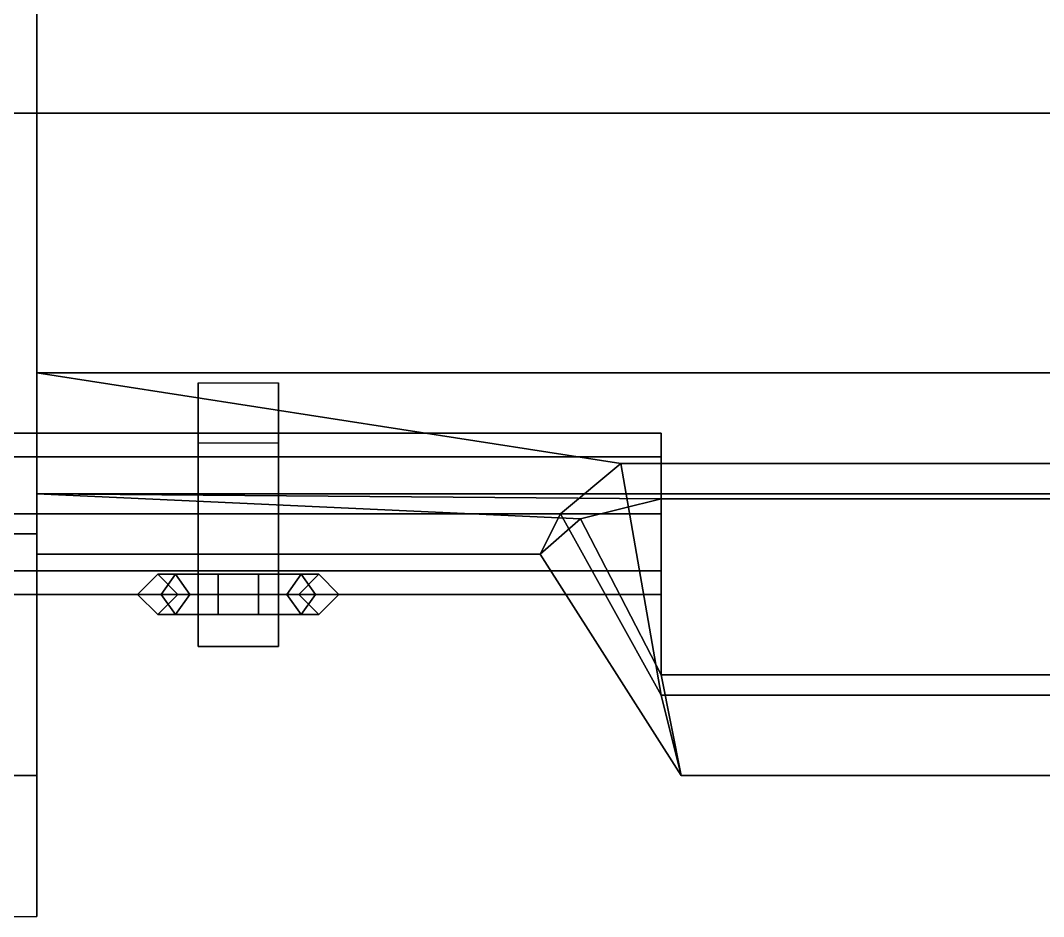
# Model space of a CAD drawing. Header units: millimetres. Extents: x -0.8 to 1, y -2.1 to 9.2.
# Drawn here: x -0.508 to 0, y -2 to -1.555 of the extents above; entities that cross this region are included whole.
import ezdxf

# ---------------------------------------------------------------- set-up
doc = ezdxf.new("R2010")
doc.units = ezdxf.units.MM
doc.layers.add('fenders', color=6, linetype='Continuous')

msp = doc.modelspace()

# ---------------------------------------------------------------- linework, layer by layer
for points in [[(-0.5, 1.67, 0.27), (-0.5, -1.73, 0.27), (-0.5, -1.8, 0.41), (-0.5, 1.77, 0.41)], [(-0.5, 1.77, 0.41), (-0.5, -1.8, 0.41), (-0.5, -1.82, 0.49), (-0.5, 1.77, 0.78)], [(-0.5, 1.77, 0.78), (-0.5, -1.82, 0.49), (-0.5, -1.82, 0.57), (-0.5, -1.79, 0.69)], [(-0.5, 1.77, 0.78), (-0.5, -1.79, 0.69), (-0.5, -1.79, 0.69), (-0.5, -1.60111, 0.78)], [(0.5, 1.67, 0.27), (0.5, -1.73, 0.27), (-0.5, -1.73, 0.27), (-0.5, 1.67, 0.27)], [(-0.64706, -0.96, 0.92), (-0.75, -1.60111, 0.78), (0.75, -1.60111, 0.78), (0.64706, -0.96, 0.92)], [(-0.5, -1.60111, 0.78), (-0.5, -1.79, 0.69), (0.5, -1.79, 0.69), (0.5, -1.60111, 0.78)], [(-0.21, -1.775, 0.36), (-0.5, -1.73, 0.27), (0.5, -1.73, 0.27), (0.21, -1.775, 0.36)], [(-0.5, -1.8, 0.41), (-0.5, -1.73, 0.27), (-0.21, -1.775, 0.36), (-0.24, -1.8, 0.41)], [(-0.38, -1.735, 0.28), (-0.38, -1.84, 0.28), (-0.42, -1.84, 0.28), (-0.42, -1.735, 0.28)], [(-0.42, -1.84, 0.34), (-0.42, -1.765, 0.34), (-0.42, -1.735, 0.28), (-0.42, -1.84, 0.28)], [(-0.38, -1.84, 0.28), (-0.38, -1.735, 0.28), (-0.38, -1.765, 0.34), (-0.38, -1.84, 0.34)], [(-0.53, -1.76, 0.5), (-0.53, -1.77172, 0.52828), (-0.19, -1.77172, 0.52828), (-0.19, -1.76, 0.5)], [(-0.53, -1.77172, 0.47172), (-0.53, -1.76, 0.5), (-0.19, -1.76, 0.5), (-0.19, -1.77172, 0.47172)], [(-0.38, -1.84, 0.34), (-0.38, -1.765, 0.34), (-0.42, -1.765, 0.34), (-0.42, -1.84, 0.34)], [(-0.53, -1.77172, 0.52828), (-0.53, -1.8, 0.54), (-0.19, -1.8, 0.54), (-0.19, -1.77172, 0.52828)], [(-0.53, -1.8, 0.46), (-0.53, -1.77172, 0.47172), (-0.19, -1.77172, 0.47172), (-0.19, -1.8, 0.46)], [(-0.24, -1.8, 0.41), (-0.21, -1.775, 0.36), (-0.21, -1.775, 0.36), (-0.19, -1.89, 0.41)], [(-0.19, -1.89, 0.41), (-0.21, -1.775, 0.36), (0.21, -1.775, 0.36), (0.19, -1.89, 0.41)], [(-0.5, -1.79, 0.69), (-0.19, -1.7925, 0.68), (0.19, -1.7925, 0.68), (0.5, -1.79, 0.69)], [(-0.5, -1.79, 0.69), (-0.5, -1.82, 0.57), (-0.25, -1.82, 0.57), (-0.23, -1.8025, 0.64)], [(-0.5, -1.79, 0.69), (-0.5, -1.79, 0.69), (-0.23, -1.8025, 0.64), (-0.19, -1.7925, 0.68)], [(-0.23, -1.8025, 0.64), (-0.23, -1.8025, 0.64), (-0.19, -1.88, 0.64), (-0.19, -1.7925, 0.68)], [(-0.19, -1.7925, 0.68), (-0.19, -1.88, 0.64), (0.19, -1.88, 0.64), (0.19, -1.7925, 0.68)], [(-0.53, -1.8, 0.54), (-0.53, -1.82828, 0.52828), (-0.19, -1.82828, 0.52828), (-0.19, -1.8, 0.54)], [(-0.53, -1.82828, 0.47172), (-0.53, -1.8, 0.46), (-0.19, -1.8, 0.46), (-0.19, -1.82828, 0.47172)], [(-0.5, -1.82, 0.49), (-0.5, -1.8, 0.41), (-0.24, -1.8, 0.41), (-0.25, -1.82, 0.49)], [(-0.25, -1.82, 0.49), (-0.24, -1.8, 0.41), (-0.19, -1.89, 0.41), (-0.18, -1.93, 0.49)], [(-0.23, -1.8025, 0.64), (-0.25, -1.82, 0.57), (-0.18, -1.93, 0.57), (-0.19, -1.88, 0.64)], [(-0.5, -1.82, 0.57), (-0.5, -1.82, 0.49), (-0.25, -1.82, 0.49), (-0.25, -1.82, 0.57)], [(-0.25, -1.82, 0.57), (-0.25, -1.82, 0.49), (-0.18, -1.93, 0.49), (-0.18, -1.93, 0.57)], [(-0.53, -1.82828, 0.52828), (-0.53, -1.84, 0.5), (-0.19, -1.84, 0.5), (-0.19, -1.82828, 0.52828)], [(-0.53, -1.84, 0.5), (-0.53, -1.82828, 0.47172), (-0.19, -1.82828, 0.47172), (-0.19, -1.84, 0.5)], [(-0.43121, -1.83, 0.23879), (-0.43828, -1.84, 0.23172), (-0.45, -1.84, 0.26), (-0.44, -1.83, 0.26)], [(-0.42, -1.84, 0.32), (-0.42, -1.83, 0.31), (-0.44, -1.83, 0.31), (-0.45, -1.84, 0.32)], [(-0.44, -1.83, 0.26), (-0.45, -1.84, 0.26), (-0.45, -1.84, 0.32), (-0.44, -1.83, 0.31)], [(-0.42414, -1.84, 0.24586), (-0.43121, -1.83, 0.23879), (-0.44, -1.83, 0.26), (-0.43, -1.84, 0.26)], [(-0.42, -1.83, 0.31), (-0.42, -1.84, 0.3), (-0.43, -1.84, 0.3), (-0.44, -1.83, 0.31)], [(-0.43, -1.84, 0.26), (-0.44, -1.83, 0.26), (-0.44, -1.83, 0.31), (-0.43, -1.84, 0.3)], [(-0.41, -1.83, 0.23), (-0.41, -1.84, 0.22), (-0.43828, -1.84, 0.23172), (-0.43121, -1.83, 0.23879)], [(-0.41, -1.84, 0.24), (-0.41, -1.83, 0.23), (-0.43121, -1.83, 0.23879), (-0.42414, -1.84, 0.24586)], [(-0.39, -1.84, 0.24), (-0.39, -1.83, 0.23), (-0.41, -1.83, 0.23), (-0.41, -1.84, 0.24)], [(-0.39, -1.83, 0.23), (-0.39, -1.84, 0.22), (-0.41, -1.84, 0.22), (-0.41, -1.83, 0.23)], [(-0.37586, -1.84, 0.24586), (-0.36879, -1.83, 0.23879), (-0.39, -1.83, 0.23), (-0.39, -1.84, 0.24)], [(-0.36879, -1.83, 0.23879), (-0.36172, -1.84, 0.23172), (-0.39, -1.84, 0.22), (-0.39, -1.83, 0.23)], [(-0.35, -1.84, 0.32), (-0.36, -1.83, 0.31), (-0.38, -1.83, 0.31), (-0.38, -1.84, 0.32)], [(-0.36, -1.83, 0.31), (-0.37, -1.84, 0.3), (-0.38, -1.84, 0.3), (-0.38, -1.83, 0.31)], [(-0.37, -1.84, 0.26), (-0.36, -1.83, 0.26), (-0.36879, -1.83, 0.23879), (-0.37586, -1.84, 0.24586)], [(-0.36, -1.83, 0.26), (-0.37, -1.84, 0.26), (-0.37, -1.84, 0.3), (-0.36, -1.83, 0.31)], [(-0.36, -1.83, 0.26), (-0.35, -1.84, 0.26), (-0.36172, -1.84, 0.23172), (-0.36879, -1.83, 0.23879)], [(-0.35, -1.84, 0.26), (-0.36, -1.83, 0.26), (-0.36, -1.83, 0.31), (-0.35, -1.84, 0.32)], [(-0.43828, -1.84, 0.23172), (-0.43121, -1.85, 0.23879), (-0.44, -1.85, 0.26), (-0.45, -1.84, 0.26)], [(-0.42, -1.85, 0.31), (-0.42, -1.84, 0.32), (-0.45, -1.84, 0.32), (-0.44, -1.85, 0.31)], [(-0.45, -1.84, 0.26), (-0.44, -1.85, 0.26), (-0.44, -1.85, 0.31), (-0.45, -1.84, 0.32)], [(-0.43121, -1.85, 0.23879), (-0.42414, -1.84, 0.24586), (-0.43, -1.84, 0.26), (-0.44, -1.85, 0.26)], [(-0.42, -1.84, 0.3), (-0.42, -1.85, 0.31), (-0.44, -1.85, 0.31), (-0.43, -1.84, 0.3)], [(-0.44, -1.85, 0.26), (-0.43, -1.84, 0.26), (-0.43, -1.84, 0.3), (-0.44, -1.85, 0.31)], [(-0.41, -1.84, 0.22), (-0.41, -1.85, 0.23), (-0.43121, -1.85, 0.23879), (-0.43828, -1.84, 0.23172)], [(-0.41, -1.85, 0.23), (-0.41, -1.84, 0.24), (-0.42414, -1.84, 0.24586), (-0.43121, -1.85, 0.23879)], [(-0.38, -1.84, 0.28), (-0.38, -1.86598, 0.295), (-0.42, -1.86598, 0.295), (-0.42, -1.84, 0.28)], [(-0.38, -1.86598, 0.325), (-0.38, -1.84, 0.34), (-0.42, -1.84, 0.34), (-0.42, -1.86598, 0.325)], [(-0.42, -1.86598, 0.295), (-0.42, -1.86598, 0.325), (-0.42, -1.84, 0.34), (-0.42, -1.84, 0.28)], [(-0.39, -1.84, 0.22), (-0.39, -1.85, 0.23), (-0.41, -1.85, 0.23), (-0.41, -1.84, 0.22)], [(-0.39, -1.85, 0.23), (-0.39, -1.84, 0.24), (-0.41, -1.84, 0.24), (-0.41, -1.85, 0.23)], [(-0.36172, -1.84, 0.23172), (-0.36879, -1.85, 0.23879), (-0.39, -1.85, 0.23), (-0.39, -1.84, 0.22)], [(-0.36879, -1.85, 0.23879), (-0.37586, -1.84, 0.24586), (-0.39, -1.84, 0.24), (-0.39, -1.85, 0.23)], [(-0.38, -1.84, 0.28), (-0.38, -1.84, 0.34), (-0.38, -1.86598, 0.325), (-0.38, -1.86598, 0.295)], [(-0.37, -1.84, 0.3), (-0.36, -1.85, 0.31), (-0.38, -1.85, 0.31), (-0.38, -1.84, 0.3)], [(-0.36, -1.85, 0.31), (-0.35, -1.84, 0.32), (-0.38, -1.84, 0.32), (-0.38, -1.85, 0.31)], [(-0.36, -1.85, 0.26), (-0.37, -1.84, 0.26), (-0.37586, -1.84, 0.24586), (-0.36879, -1.85, 0.23879)], [(-0.37, -1.84, 0.26), (-0.36, -1.85, 0.26), (-0.36, -1.85, 0.31), (-0.37, -1.84, 0.3)], [(-0.35, -1.84, 0.26), (-0.36, -1.85, 0.26), (-0.36879, -1.85, 0.23879), (-0.36172, -1.84, 0.23172)], [(-0.36, -1.85, 0.26), (-0.35, -1.84, 0.26), (-0.35, -1.84, 0.32), (-0.36, -1.85, 0.31)], [(-0.38, -1.86598, 0.295), (-0.38, -1.86598, 0.325), (-0.42, -1.86598, 0.325), (-0.42, -1.86598, 0.295)], [(-0.19, -1.88, 0.64), (-0.18, -1.93, 0.57), (0.18, -1.93, 0.57), (0.19, -1.88, 0.64)], [(-0.18, -1.93, 0.49), (-0.19, -1.89, 0.41), (0.19, -1.89, 0.41), (0.18, -1.93, 0.49)], [(-0.18, -1.93, 0.57), (-0.18, -1.93, 0.49), (0.18, -1.93, 0.49), (0.18, -1.93, 0.57)]]:
    msp.add_3dface(points)
at = {"layer": 'fenders'}
for points in [[(-0.75, -1.60111, 0.78), (-0.76, -1.81, 0.78), (-0.5, -1.81, 0.78), (-0.5, -1.60111, 0.78)], [(-0.5, -1.93, 0.77), (-0.5, -2, 0.72), (-0.5, -1.82, 0.57), (-0.5, -1.79, 0.69)], [(-0.76, -1.81, 0.78), (-0.76, -1.93, 0.77), (-0.5, -1.93, 0.77), (-0.5, -1.81, 0.78)], [(-0.76, -1.93, 0.77), (-0.76, -2, 0.72), (-0.5, -2, 0.72), (-0.5, -1.93, 0.77)]]:
    msp.add_3dface(points, dxfattribs=at)

doc.saveas('drawing.dxf')
